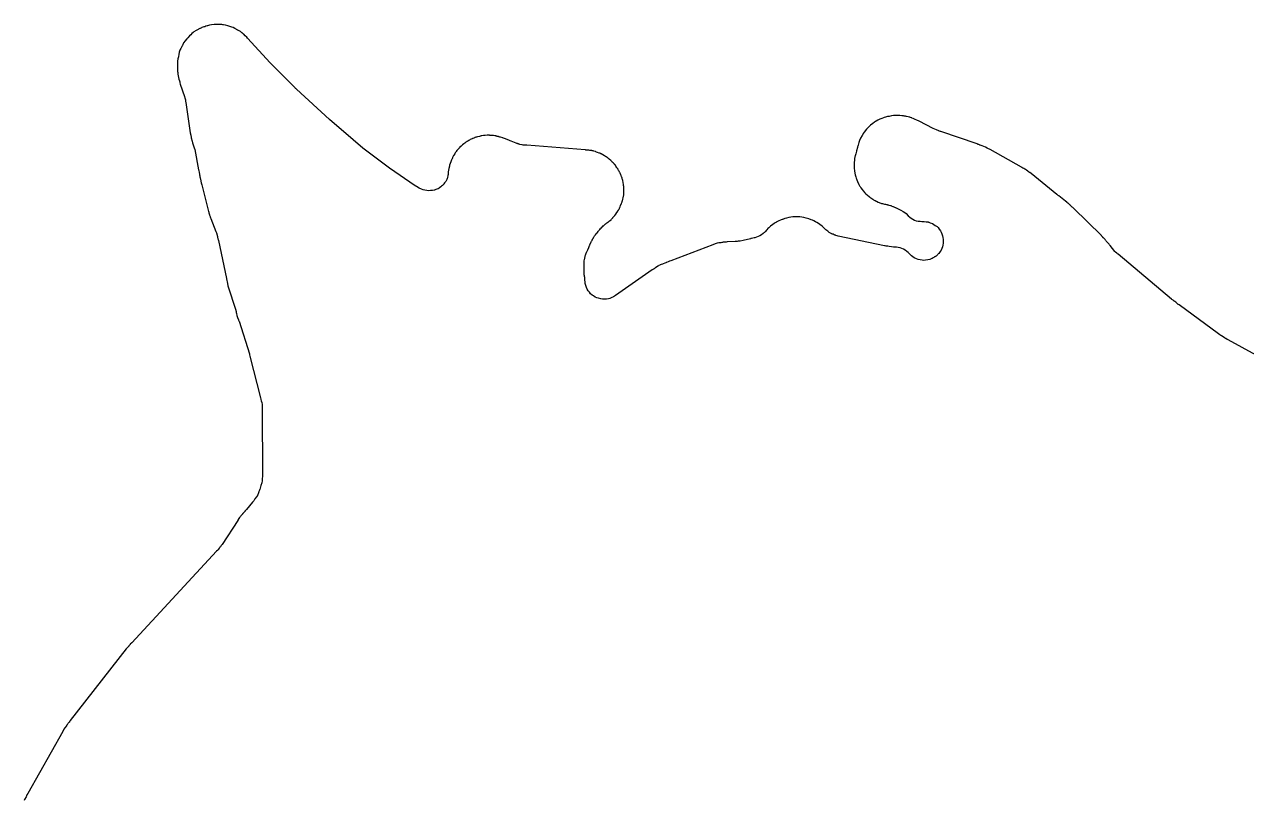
# Model space of a CAD drawing. Header units: millimetres. Extents: x 0 to 300, y 0 to 300.
# Drawn here: x 86.5 to 162.6, y 111.3 to 159.6 of the extents above; entities that cross this region are included whole.
import ezdxf

# ---------------------------------------------------------------- set-up
doc = ezdxf.new("R2010")
doc.units = ezdxf.units.MM
doc.layers.add('CUT', color=7, linetype='CONTINUOUS')

msp = doc.modelspace()

# ---------------------------------------------------------------- linework, layer by layer
at = {"layer": 'CUT'}
msp.add_lwpolyline([(164.72, 138.18), (161.47, 139.95), (161.4, 139.99), (161.32, 140.04), (161.3, 140.05), (161.27, 140.07), (161.25, 140.08), (161.24, 140.09), (161.16, 140.14), (161.05, 140.21), (161, 140.24), (160.95, 140.27), (160.87, 140.33), (158.41, 142.13), (158.37, 142.16), (158.35, 142.17), (158.3, 142.22), (158.29, 142.23), (158.21, 142.31), (158.14, 142.35), (158.13, 142.36), (158.11, 142.37), (158.09, 142.39), (158.04, 142.43), (157.96, 142.48), (157.93, 142.5), (154.61, 145.29), (154.57, 145.32), (154.54, 145.35), (154.53, 145.36), (154.46, 145.42), (154.43, 145.44), (154.42, 145.45), (154.41, 145.46), (154.12, 145.83), (154.09, 145.85), (154.08, 145.87), (154.07, 145.88), (154.05, 145.91), (154.03, 145.93), (154.03, 145.94), (153.96, 146.03), (153.88, 146.11), (153.85, 146.14), (153.84, 146.14), (153.84, 146.15), (153.83, 146.16), (153.83, 146.17), (153.8, 146.2), (153.76, 146.24), (153.76, 146.25), (153.72, 146.29), (153.71, 146.29), (153.7, 146.31), (153.69, 146.32), (153.67, 146.34), (153.66, 146.36), (153.65, 146.37), (153.61, 146.41), (153.6, 146.42), (153.59, 146.43), (153.58, 146.44), (153.57, 146.45), (151.84, 148.15), (151.83, 148.15), (151.82, 148.17), (151.79, 148.2), (151.76, 148.23), (151.75, 148.23), (151.74, 148.24), (151.73, 148.25), (151.69, 148.29), (151.67, 148.31), (151.64, 148.33), (151.64, 148.34), (151.63, 148.34), (151.63, 148.35), (151.62, 148.35), (151.61, 148.36), (151.6, 148.37), (151.59, 148.39), (151.55, 148.42), (151.54, 148.43), (151.53, 148.44), (151.5, 148.47), (151.48, 148.48), (151.44, 148.51), (151.43, 148.52), (151.43, 148.53), (151.34, 148.6), (150.93, 148.92), (150.89, 148.95), (150.86, 148.97), (150.84, 148.98), (150.82, 149), (150.8, 149.02), (149.2, 150.31), (149.12, 150.37), (149.1, 150.38), (149.09, 150.39), (149.04, 150.43), (148.99, 150.47), (148.92, 150.52), (148.86, 150.56), (148.84, 150.57), (148.83, 150.58), (148.81, 150.59), (148.79, 150.6), (148.78, 150.6), (148.76, 150.62), (148.75, 150.62), (148.71, 150.64), (148.68, 150.66), (148.66, 150.67), (148.63, 150.69), (148.61, 150.7), (148.59, 150.71), (146.64, 151.81), (146.5, 151.88), (146.46, 151.9), (146.36, 151.95), (146.25, 152), (146.15, 152.04), (146.08, 152.07), (146.02, 152.09), (146.01, 152.09), (145.98, 152.1), (145.94, 152.12), (145.91, 152.13), (145.87, 152.15), (145.86, 152.15), (145.84, 152.16), (143.57, 152.93), (143.56, 152.93), (143.5, 152.95), (143.47, 152.96), (143.46, 152.97), (143.41, 152.99), (143.4, 153), (143.34, 153.02), (143.31, 153.04), (143.21, 153.07), (143.2, 153.07), (143.1, 153.12), (142.22, 153.57), (142.09, 153.64), (141.97, 153.69), (141.86, 153.74), (141.78, 153.77), (141.76, 153.78), (141.75, 153.78), (141.69, 153.8), (141.66, 153.81), (141.65, 153.82), (141.55, 153.85), (141.44, 153.87), (141.42, 153.87), (141.37, 153.88), (141.33, 153.88), (141.31, 153.88), (141.3, 153.88), (141.25, 153.9), (141.14, 153.91), (141.03, 153.92), (140.97, 153.92), (140.91, 153.92), (140.89, 153.92), (140.81, 153.93), (140.75, 153.93), (140.74, 153.93), (140.62, 153.92), (140.5, 153.9), (140.36, 153.87), (140.35, 153.87), (140.25, 153.86), (140.14, 153.83), (140.05, 153.8), (140.04, 153.8), (140.01, 153.79), (139.9, 153.75), (139.78, 153.7), (139.66, 153.64), (139.55, 153.57), (139.51, 153.55), (139.44, 153.51), (139.34, 153.44), (139.19, 153.32), (139.09, 153.23), (139.05, 153.19), (138.95, 153.08), (138.81, 152.9), (138.74, 152.8), (138.69, 152.7), (138.68, 152.69), (138.58, 152.51), (138.52, 152.38), (138.47, 152.25), (138.42, 152.08), (138.41, 152.03), (138.39, 151.97), (138.39, 151.96), (138.38, 151.93), (138.33, 151.72), (138.33, 151.71), (138.3, 151.63), (138.28, 151.54), (138.27, 151.47), (138.26, 151.45), (138.25, 151.43), (138.21, 151.26), (138.19, 151.12), (138.18, 151.02), (138.18, 150.98), (138.18, 150.96), (138.17, 150.82), (138.17, 150.76), (138.17, 150.75), (138.18, 150.63), (138.19, 150.51), (138.23, 150.31), (138.24, 150.28), (138.25, 150.26), (138.25, 150.23), (138.28, 150.11), (138.31, 150.02), (138.33, 149.98), (138.34, 149.93), (138.39, 149.81), (138.47, 149.64), (138.52, 149.55), (138.55, 149.5), (138.58, 149.46), (138.6, 149.42), (138.67, 149.32), (138.74, 149.23), (138.84, 149.12), (138.91, 149.05), (139.01, 148.96), (139.12, 148.88), (139.16, 148.84), (139.21, 148.8), (139.34, 148.71), (139.39, 148.68), (139.47, 148.64), (139.49, 148.63), (139.55, 148.6), (139.57, 148.59), (139.67, 148.54), (139.83, 148.47), (139.89, 148.45), (139.95, 148.44), (140.01, 148.42), (140.06, 148.41), (140.11, 148.4), (140.14, 148.4), (140.2, 148.39), (140.21, 148.39), (140.22, 148.38), (140.23, 148.38), (140.24, 148.38), (140.26, 148.37), (140.28, 148.37), (140.29, 148.37), (140.29, 148.36), (140.3, 148.36), (140.34, 148.35), (140.45, 148.33), (140.46, 148.32), (140.47, 148.32), (140.48, 148.32), (140.49, 148.31), (140.59, 148.27), (140.61, 148.26), (140.65, 148.25), (140.74, 148.21), (140.75, 148.2), (141.09, 148.04), (141.23, 147.96), (141.33, 147.89), (141.42, 147.82), (141.55, 147.68), (141.64, 147.6), (141.73, 147.53), (141.83, 147.47), (141.94, 147.42), (142.05, 147.38), (142.17, 147.35), (142.28, 147.34), (142.4, 147.33), (142.54, 147.33), (142.67, 147.31), (142.78, 147.3), (142.8, 147.29), (142.82, 147.29), (142.92, 147.25), (143.05, 147.2), (143.14, 147.15), (143.23, 147.09), (143.34, 147.01), (143.4, 146.95), (143.47, 146.86), (143.56, 146.74), (143.6, 146.66), (143.64, 146.56), (143.68, 146.44), (143.71, 146.33), (143.72, 146.21), (143.73, 146.11), (143.72, 145.98), (143.7, 145.86), (143.68, 145.76), (143.63, 145.64), (143.59, 145.55), (143.53, 145.46), (143.45, 145.34), (143.42, 145.31), (143.38, 145.27), (143.37, 145.26), (143.28, 145.18), (143.27, 145.17), (143.25, 145.15), (143.21, 145.13), (143.2, 145.13), (143.19, 145.12), (143.18, 145.12), (143.13, 145.09), (143.09, 145.07), (143.08, 145.06), (143.05, 145.04), (143.03, 145.03), (143.01, 145.02), (142.98, 145), (142.97, 145), (142.89, 144.97), (142.76, 144.94), (142.63, 144.92), (142.52, 144.91), (142.42, 144.92), (142.28, 144.94), (142.16, 144.97), (142.06, 145), (141.96, 145.05), (141.85, 145.11), (141.83, 145.12), (141.74, 145.19), (141.64, 145.29), (141.54, 145.39), (141.45, 145.47), (141.36, 145.54), (141.26, 145.6), (141.15, 145.65), (141.04, 145.69), (140.92, 145.72), (140.81, 145.73), (140.69, 145.74), (140.63, 145.74), (140.5, 145.75), (140.35, 145.77), (140.27, 145.79), (140.24, 145.79), (140.23, 145.79), (140.2, 145.8), (140.17, 145.8), (140.12, 145.81), (140.08, 145.82), (140.07, 145.82), (137.19, 146.42), (137.13, 146.44), (137.12, 146.44), (137.04, 146.46), (137.02, 146.47), (136.98, 146.48), (136.94, 146.5), (136.87, 146.53), (136.83, 146.54), (136.78, 146.56), (136.77, 146.57), (136.75, 146.58), (136.7, 146.6), (136.63, 146.65), (136.53, 146.72), (136.41, 146.82), (136.3, 146.94), (136.19, 147.03), (136.05, 147.14), (135.95, 147.21), (135.85, 147.27), (135.78, 147.31), (135.67, 147.37), (135.59, 147.41), (135.5, 147.44), (135.36, 147.49), (135.2, 147.54), (135.05, 147.57), (134.92, 147.59), (134.8, 147.61), (134.67, 147.62), (134.49, 147.62), (134.36, 147.61), (134.24, 147.59), (134.11, 147.57), (133.96, 147.54), (133.87, 147.51), (133.82, 147.49), (133.77, 147.48), (133.74, 147.47), (133.71, 147.46), (133.64, 147.43), (133.6, 147.42), (133.49, 147.37), (133.36, 147.3), (133.34, 147.29), (133.33, 147.28), (133.3, 147.27), (133.26, 147.24), (133.2, 147.21), (133.11, 147.14), (132.97, 147.03), (132.86, 146.94), (132.81, 146.89), (132.75, 146.82), (132.7, 146.76), (132.65, 146.7), (132.64, 146.69), (132.59, 146.65), (132.58, 146.64), (132.51, 146.58), (132.41, 146.5), (132.3, 146.44), (132.21, 146.39), (132.1, 146.35), (132, 146.32), (131.95, 146.31), (131.78, 146.27), (131.75, 146.26), (131.74, 146.26), (131.72, 146.25), (131.26, 146.15), (131.08, 146.11), (131.05, 146.11), (131.04, 146.11), (131.01, 146.1), (130.96, 146.1), (130.9, 146.09), (130.84, 146.09), (130.81, 146.08), (130.79, 146.08), (130.76, 146.08), (130.27, 146.06), (130.21, 146.05), (130.2, 146.05), (130.19, 146.05), (130.16, 146.05), (130.11, 146.04), (130.1, 146.04), (130.09, 146.04), (130.07, 146.04), (130.03, 146.04), (129.98, 146.03), (129.95, 146.03), (129.87, 146.01), (129.85, 146.01), (129.81, 146), (129.76, 146), (129.64, 145.97), (129.53, 145.93), (129.38, 145.87), (126.76, 144.88), (126.68, 144.85), (126.63, 144.83), (126.6, 144.82), (126.49, 144.77), (126.48, 144.77), (126.45, 144.76), (126.4, 144.74), (126.28, 144.69), (126.24, 144.68), (126.17, 144.65), (126.11, 144.63), (126.07, 144.6), (126.02, 144.58), (125.99, 144.56), (125.96, 144.55), (125.8, 144.45), (125.77, 144.43), (125.74, 144.41), (125.72, 144.39), (125.71, 144.38), (125.68, 144.37), (125.61, 144.32), (123.31, 142.72), (123.19, 142.64), (123.09, 142.59), (122.97, 142.54), (122.88, 142.52), (122.75, 142.5), (122.62, 142.49), (122.5, 142.5), (122.4, 142.51), (122.27, 142.55), (122.15, 142.58), (122.06, 142.62), (121.95, 142.69), (121.86, 142.75), (121.77, 142.83), (121.69, 142.92), (121.62, 143.02), (121.56, 143.12), (121.51, 143.22), (121.47, 143.34), (121.43, 143.47), (121.42, 143.58), (121.41, 143.68), (121.41, 143.69), (121.41, 143.7), (121.41, 143.74), (121.4, 143.85), (121.39, 143.9), (121.38, 143.96), (121.38, 143.97), (121.37, 143.98), (121.37, 143.99), (121.37, 144.01), (121.37, 144.02), (121.36, 144.08), (121.36, 144.09), (121.36, 144.12), (121.36, 144.14), (121.36, 144.18), (121.36, 144.23), (121.36, 144.24), (121.36, 144.26), (121.36, 144.29), (121.36, 144.3), (121.36, 144.61), (121.36, 144.68), (121.36, 144.69), (121.36, 144.72), (121.36, 144.73), (121.36, 144.74), (121.36, 144.75), (121.36, 144.79), (121.36, 144.81), (121.36, 144.82), (121.37, 144.83), (121.37, 144.85), (121.39, 144.99), (121.4, 145.02), (121.43, 145.16), (121.43, 145.17), (121.43, 145.18), (121.44, 145.19), (121.44, 145.2), (121.45, 145.23), (121.45, 145.24), (121.45, 145.25), (121.45, 145.26), (121.47, 145.28), (121.47, 145.29), (121.48, 145.31), (121.49, 145.34), (121.5, 145.36), (121.5, 145.37), (121.5, 145.38), (121.51, 145.4), (121.53, 145.44), (121.53, 145.45), (121.57, 145.53), (121.59, 145.57), (121.66, 145.72), (121.71, 145.83), (121.72, 145.86), (121.73, 145.89), (121.75, 145.92), (121.81, 146.07), (121.83, 146.1), (121.84, 146.12), (121.84, 146.13), (121.86, 146.15), (121.86, 146.16), (121.86, 146.17), (121.87, 146.18), (121.89, 146.21), (121.89, 146.22), (121.9, 146.23), (121.9, 146.24), (121.91, 146.26), (121.92, 146.27), (121.92, 146.28), (121.94, 146.31), (121.98, 146.37), (121.99, 146.39), (121.99, 146.4), (122.01, 146.43), (122.03, 146.45), (122.03, 146.46), (122.05, 146.48), (122.07, 146.5), (122.13, 146.58), (122.14, 146.6), (122.19, 146.65), (122.24, 146.71), (122.26, 146.74), (122.3, 146.79), (122.32, 146.81), (122.32, 146.82), (122.34, 146.84), (122.39, 146.89), (122.4, 146.9), (122.42, 146.91), (122.47, 146.97), (122.5, 147), (122.51, 147.01), (122.53, 147.02), (122.58, 147.07), (122.6, 147.09), (122.61, 147.1), (122.61, 147.11), (122.62, 147.11), (122.63, 147.12), (122.64, 147.13), (122.68, 147.16), (122.7, 147.18), (122.71, 147.19), (122.75, 147.22), (122.76, 147.23), (122.78, 147.24), (122.79, 147.25), (122.82, 147.27), (122.85, 147.29), (122.86, 147.29), (122.95, 147.36), (123.04, 147.44), (123.07, 147.47), (123.15, 147.56), (123.16, 147.57), (123.18, 147.59), (123.18, 147.6), (123.19, 147.61), (123.26, 147.68), (123.27, 147.7), (123.34, 147.78), (123.34, 147.79), (123.41, 147.88), (123.41, 147.89), (123.42, 147.91), (123.43, 147.92), (123.46, 147.98), (123.47, 147.99), (123.48, 147.99), (123.48, 148), (123.48, 148.01), (123.49, 148.03), (123.51, 148.05), (123.52, 148.06), (123.53, 148.08), (123.54, 148.1), (123.56, 148.14), (123.56, 148.15), (123.57, 148.17), (123.59, 148.21), (123.6, 148.24), (123.64, 148.32), (123.66, 148.38), (123.67, 148.39), (123.68, 148.4), (123.68, 148.41), (123.69, 148.43), (123.7, 148.46), (123.7, 148.47), (123.7, 148.48), (123.71, 148.52), (123.73, 148.56), (123.73, 148.57), (123.73, 148.58), (123.74, 148.59), (123.75, 148.61), (123.78, 148.71), (123.8, 148.8), (123.83, 148.99), (123.84, 149.09), (123.84, 149.18), (123.84, 149.28), (123.84, 149.34), (123.84, 149.4), (123.84, 149.44), (123.83, 149.5), (123.83, 149.52), (123.83, 149.53), (123.82, 149.54), (123.81, 149.64), (123.79, 149.76), (123.79, 149.77), (123.77, 149.86), (123.77, 149.88), (123.75, 149.94), (123.73, 149.99), (123.73, 150), (123.73, 150.01), (123.73, 150.02), (123.71, 150.09), (123.7, 150.12), (123.67, 150.19), (123.65, 150.24), (123.63, 150.29), (123.62, 150.31), (123.61, 150.32), (123.6, 150.34), (123.58, 150.39), (123.57, 150.4), (123.57, 150.41), (123.55, 150.46), (123.54, 150.47), (123.53, 150.48), (123.52, 150.49), (123.51, 150.51), (123.49, 150.55), (123.49, 150.56), (123.48, 150.58), (123.45, 150.62), (123.43, 150.65), (123.42, 150.67), (123.41, 150.68), (123.39, 150.71), (123.35, 150.77), (123.31, 150.83), (123.28, 150.86), (123.28, 150.87), (123.26, 150.89), (123.25, 150.9), (123.24, 150.9), (123.23, 150.91), (123.21, 150.94), (123.21, 150.95), (123.2, 150.96), (123.19, 150.96), (123.14, 151.01), (123.11, 151.05), (123.05, 151.1), (123.04, 151.11), (123.04, 151.12), (123.03, 151.13), (123.02, 151.13), (123.01, 151.14), (123, 151.15), (122.95, 151.19), (122.93, 151.21), (122.87, 151.26), (122.84, 151.29), (122.79, 151.32), (122.73, 151.36), (122.71, 151.37), (122.69, 151.38), (122.63, 151.42), (122.54, 151.47), (122.52, 151.49), (122.42, 151.54), (122.41, 151.55), (122.34, 151.58), (122.32, 151.59), (122.3, 151.59), (122.19, 151.63), (122.13, 151.65), (122.09, 151.67), (122.07, 151.68), (121.96, 151.71), (121.92, 151.72), (121.9, 151.72), (121.89, 151.72), (121.88, 151.73), (121.87, 151.73), (121.84, 151.74), (121.81, 151.74), (121.79, 151.74), (121.78, 151.75), (121.77, 151.75), (121.76, 151.75), (121.72, 151.76), (121.65, 151.77), (121.61, 151.77), (121.58, 151.77), (121.57, 151.78), (121.56, 151.78), (121.52, 151.78), (121.51, 151.78), (121.5, 151.78), (121.48, 151.78), (121.47, 151.78), (121.46, 151.79), (121.44, 151.79), (117.8, 152.08), (117.7, 152.08), (117.69, 152.08), (117.68, 152.08), (117.65, 152.08), (117.64, 152.08), (117.63, 152.09), (117.59, 152.09), (117.58, 152.09), (117.5, 152.1), (117.48, 152.1), (117.37, 152.13), (117.32, 152.14), (117.32, 152.15), (117.3, 152.15), (117.29, 152.15), (117.28, 152.15), (117.27, 152.16), (117.25, 152.17), (117.24, 152.17), (117.23, 152.17), (117.22, 152.18), (117.21, 152.18), (117.19, 152.19), (117.18, 152.19), (117.17, 152.19), (117.14, 152.2), (117.14, 152.21), (116.83, 152.33), (116.77, 152.35), (116.72, 152.37), (116.46, 152.47), (116.35, 152.51), (116.35, 152.52), (116.34, 152.52), (116.33, 152.52), (116.3, 152.53), (116.15, 152.58), (116.11, 152.59), (116.08, 152.6), (116.06, 152.61), (116.04, 152.62), (116.02, 152.62), (116.01, 152.62), (115.96, 152.63), (115.92, 152.64), (115.87, 152.65), (115.86, 152.66), (115.85, 152.66), (115.81, 152.67), (115.72, 152.68), (115.7, 152.68), (115.68, 152.68), (115.57, 152.69), (115.52, 152.69), (115.5, 152.69), (115.48, 152.7), (115.44, 152.7), (115.33, 152.7), (115.2, 152.69), (115.09, 152.68), (114.96, 152.66), (114.93, 152.65), (114.9, 152.64), (114.85, 152.63), (114.73, 152.6), (114.67, 152.58), (114.64, 152.57), (114.63, 152.57), (114.62, 152.57), (114.59, 152.56), (114.56, 152.55), (114.54, 152.54), (114.5, 152.52), (114.44, 152.5), (114.41, 152.49), (114.39, 152.48), (114.33, 152.45), (114.28, 152.43), (114.25, 152.41), (114.22, 152.39), (114.18, 152.37), (114.13, 152.34), (114.11, 152.33), (114.07, 152.31), (114.06, 152.3), (114.04, 152.29), (114.01, 152.27), (114, 152.26), (113.98, 152.24), (113.93, 152.21), (113.92, 152.2), (113.91, 152.2), (113.91, 152.19), (113.9, 152.19), (113.89, 152.18), (113.87, 152.17), (113.79, 152.1), (113.78, 152.09), (113.77, 152.08), (113.75, 152.07), (113.72, 152.04), (113.69, 152.01), (113.68, 152), (113.61, 151.93), (113.6, 151.92), (113.6, 151.91), (113.58, 151.9), (113.55, 151.87), (113.54, 151.85), (113.53, 151.84), (113.52, 151.83), (113.51, 151.82), (113.45, 151.75), (113.4, 151.69), (113.4, 151.68), (113.38, 151.65), (113.37, 151.64), (113.36, 151.63), (113.34, 151.6), (113.32, 151.57), (113.31, 151.55), (113.31, 151.54), (113.25, 151.45), (113.24, 151.43), (113.23, 151.41), (113.22, 151.4), (113.19, 151.35), (113.18, 151.32), (113.17, 151.29), (113.14, 151.23), (113.13, 151.2), (113.11, 151.16), (113.1, 151.15), (113.09, 151.13), (113.09, 151.12), (113.09, 151.11), (113.08, 151.09), (113.07, 151.08), (113.06, 151.05), (113.06, 151.04), (113.06, 151.03), (113.05, 151.01), (113.03, 150.95), (113.02, 150.91), (113.01, 150.9), (112.99, 150.83), (112.98, 150.78), (112.96, 150.71), (112.96, 150.69), (112.96, 150.68), (112.95, 150.67), (112.95, 150.65), (112.94, 150.6), (112.94, 150.58), (112.93, 150.55), (112.93, 150.54), (112.93, 150.53), (112.91, 150.42), (112.9, 150.3), (112.9, 150.27), (112.9, 150.26), (112.88, 150.19), (112.85, 150.06), (112.85, 150.04), (112.84, 150.01), (112.83, 149.98), (112.82, 149.96), (112.82, 149.95), (112.81, 149.94), (112.77, 149.87), (112.75, 149.83), (112.7, 149.76), (112.68, 149.73), (112.64, 149.67), (112.63, 149.66), (112.55, 149.58), (112.49, 149.52), (112.46, 149.49), (112.45, 149.49), (112.37, 149.43), (112.34, 149.41), (112.28, 149.37), (112.25, 149.36), (112.14, 149.32), (112.04, 149.28), (112.03, 149.28), (111.93, 149.26), (111.8, 149.25), (111.68, 149.24), (111.58, 149.25), (111.44, 149.27), (111.35, 149.3), (111.24, 149.34), (111.1, 149.41), (110.93, 149.5), (110.9, 149.52), (110.89, 149.52), (110.84, 149.55), (109.24, 150.65), (107.58, 151.9), (106.98, 152.41), (105.52, 153.68), (103.46, 155.57), (103.43, 155.59), (103.4, 155.62), (103.37, 155.65), (101.9, 157.12), (101.86, 157.17), (101.84, 157.19), (101.82, 157.21), (100.41, 158.75), (100.37, 158.8), (100.27, 158.9), (100.17, 159), (100.16, 159), (100.07, 159.08), (100.06, 159.08), (99.96, 159.16), (99.85, 159.22), (99.83, 159.23), (99.8, 159.25), (99.62, 159.35), (99.52, 159.4), (99.42, 159.44), (99.31, 159.47), (99.3, 159.48), (99.18, 159.52), (99.03, 159.55), (98.92, 159.57), (98.88, 159.58), (98.81, 159.59), (98.64, 159.6), (98.47, 159.6), (98.33, 159.59), (98.16, 159.57), (98.05, 159.55), (98.04, 159.55), (98.03, 159.55), (97.92, 159.52), (97.89, 159.51), (97.82, 159.49), (97.74, 159.46), (97.69, 159.45), (97.57, 159.41), (97.54, 159.39), (97.45, 159.35), (97.44, 159.34), (97.43, 159.34), (97.35, 159.3), (97.34, 159.29), (97.33, 159.29), (97.25, 159.25), (97.2, 159.22), (97.07, 159.13), (97.03, 159.09), (96.94, 159.03), (96.87, 158.96), (96.8, 158.89), (96.69, 158.77), (96.63, 158.71), (96.51, 158.56), (96.45, 158.48), (96.43, 158.45), (96.35, 158.29), (96.34, 158.26), (96.33, 158.24), (96.32, 158.23), (96.25, 158.11), (96.2, 157.99), (96.16, 157.87), (96.12, 157.72), (96.1, 157.61), (96.1, 157.58), (96.09, 157.52), (96.07, 157.46), (96.07, 157.43), (96.05, 157.33), (96.04, 157.2), (96.04, 157.17), (96.04, 157.11), (96.04, 157.1), (96.04, 156.89), (96.04, 156.82), (96.05, 156.65), (96.06, 156.62), (96.06, 156.59), (96.06, 156.51), (96.08, 156.41), (96.1, 156.3), (96.13, 156.19), (96.17, 156.08), (96.19, 156.03), (96.19, 156.02), (96.19, 156.01), (96.2, 155.97), (96.22, 155.88), (96.48, 155.11), (96.51, 155.01), (96.52, 154.99), (96.52, 154.96), (96.54, 154.9), (96.54, 154.89), (96.54, 154.88), (96.54, 154.87), (96.55, 154.86), (96.55, 154.85), (96.55, 154.84), (96.55, 154.83), (96.55, 154.81), (96.56, 154.77), (96.57, 154.73), (96.57, 154.72), (96.57, 154.7), (96.58, 154.65), (96.58, 154.64), (96.59, 154.63), (96.59, 154.62), (96.59, 154.61), (96.59, 154.59), (96.84, 152.86), (96.85, 152.79), (96.86, 152.74), (96.87, 152.72), (96.88, 152.68), (96.88, 152.66), (96.89, 152.63), (96.89, 152.62), (96.9, 152.54), (96.95, 152.33), (96.98, 152.23), (97.11, 151.85), (97.11, 151.84), (97.12, 151.83), (97.12, 151.82), (97.36, 150.54), (97.37, 150.51), (97.37, 150.49), (97.39, 150.41), (97.39, 150.38), (97.4, 150.35), (97.41, 150.32), (97.41, 150.29), (97.42, 150.26), (97.42, 150.23), (97.43, 150.18), (97.43, 150.17), (97.44, 150.13), (97.44, 150.1), (97.45, 150.05), (97.48, 149.95), (97.48, 149.94), (97.49, 149.91), (97.49, 149.9), (97.5, 149.88), (97.5, 149.87), (97.5, 149.83), (97.52, 149.77), (97.53, 149.75), (97.53, 149.72), (97.54, 149.7), (97.54, 149.69), (97.54, 149.67), (97.56, 149.61), (97.98, 147.95), (97.99, 147.94), (98, 147.87), (98.03, 147.75), (98.04, 147.72), (98.08, 147.63), (98.09, 147.62), (98.11, 147.56), (98.13, 147.52), (98.44, 146.71), (98.47, 146.63), (98.47, 146.61), (98.48, 146.6), (98.49, 146.58), (98.5, 146.54), (98.5, 146.52), (98.51, 146.49), (98.51, 146.47), (98.51, 146.46), (98.53, 146.39), (98.53, 146.37), (98.54, 146.34), (98.55, 146.29), (98.56, 146.25), (98.57, 146.21), (98.59, 146.14), (99.09, 143.78), (99.1, 143.74), (99.11, 143.7), (99.11, 143.67), (99.13, 143.56), (99.15, 143.5), (99.15, 143.48), (99.16, 143.46), (99.16, 143.45), (99.17, 143.43), (99.18, 143.39), (99.19, 143.33), (99.67, 141.81), (99.68, 141.76), (99.69, 141.74), (99.7, 141.7), (99.71, 141.68), (99.71, 141.66), (99.72, 141.59), (99.75, 141.48), (99.79, 141.35), (99.83, 141.25), (99.84, 141.22), (99.85, 141.2), (99.85, 141.19), (99.87, 141.15), (99.88, 141.13), (99.88, 141.12), (100.52, 139.08), (100.54, 139.02), (100.56, 138.94), (101.22, 136.34), (101.24, 136.26), (101.24, 136.24), (101.26, 136.17), (101.29, 136.06), (101.31, 135.94), (101.32, 135.8), (101.32, 135.75), (101.33, 131.45), (101.32, 131.32), (101.32, 131.3), (101.32, 131.24), (101.31, 131.2), (101.31, 131.15), (101.29, 131.07), (101.29, 131.06), (101.24, 130.88), (101.17, 130.65), (101.17, 130.63), (101.16, 130.61), (101.16, 130.6), (101.12, 130.52), (101.11, 130.5), (101.06, 130.37), (101.04, 130.31), (101.03, 130.29), (101.02, 130.27), (100.96, 130.18), (100.87, 130.05), (100.79, 129.94), (100.74, 129.88), (100.72, 129.85), (100.34, 129.4), (100.27, 129.32), (100.26, 129.31), (100.25, 129.29), (100.23, 129.27), (100.22, 129.26), (100.22, 129.25), (100.19, 129.22), (100.18, 129.21), (100.16, 129.19), (100.13, 129.16), (100.12, 129.15), (100.11, 129.13), (100.09, 129.11), (100.08, 129.1), (100.07, 129.09), (100.06, 129.07), (100.05, 129.06), (100.04, 129.05), (100.03, 129.04), (99.99, 128.99), (99.96, 128.95), (99.95, 128.94), (99.91, 128.89), (99.87, 128.84), (99.81, 128.73), (99.8, 128.71), (98.82, 127.22), (98.77, 127.16), (98.72, 127.08), (98.7, 127.06), (98.69, 127.05), (98.69, 127.04), (98.68, 127.03), (98.66, 127.01), (98.64, 126.98), (98.6, 126.93), (98.59, 126.9), (98.56, 126.87), (98.48, 126.79), (93.21, 121.1), (93.11, 121.01), (93.1, 120.99), (93.07, 120.96), (93.05, 120.94), (93.02, 120.9), (93.01, 120.89), (93, 120.87), (92.99, 120.86), (92.95, 120.82), (92.85, 120.71), (89.36, 116.25), (89.34, 116.22), (89.3, 116.15), (89.28, 116.13), (89.25, 116.1), (89.24, 116.08), (89.22, 116.05), (89.2, 116.03), (89.19, 116.02), (89.18, 116), (89.17, 115.99), (89.14, 115.95), (89.13, 115.94), (89.13, 115.93), (89.03, 115.8), (88.97, 115.71), (88.92, 115.62), (88.91, 115.61), (88.91, 115.6), (88.9, 115.58), (86.72, 111.72), (86.67, 111.62), (86.65, 111.57), (86.64, 111.55), (86.62, 111.51), (86.53, 111.33), (86.51, 111.27)], dxfattribs=at)

doc.saveas('drawing.dxf')
